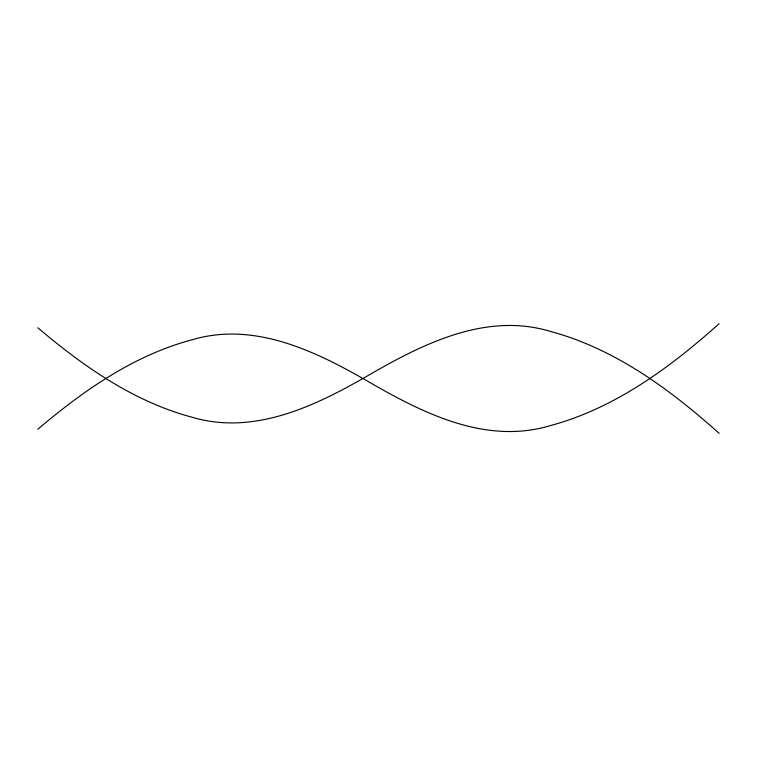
<?xml version="1.0" encoding="UTF-8"?>
<svg xmlns="http://www.w3.org/2000/svg" width="757" height="757" viewBox="0 0 757 757"><rect width="100%" height="100%" fill="white"/><g stroke="black" fill="none" stroke-linecap="round" stroke-linejoin="round"><path stroke-width="1.14" d="M719.15 323.665C670.229 367.419 615.327 407.957 551.105 425.396C486.581 445.154 423.598 413.54 368.962 381.982C316.133 351.409 254.39 321.195 192.089 339.779C133.8 355.26 83.289 390.697 37.85 429.219M37.85 327.781C83.289 366.303 133.8 401.74 192.089 417.221C254.39 435.805 316.133 405.591 368.962 375.018C423.598 343.46 486.581 311.846 551.105 331.604C615.327 349.043 670.229 389.581 719.15 433.335"/></g></svg>
